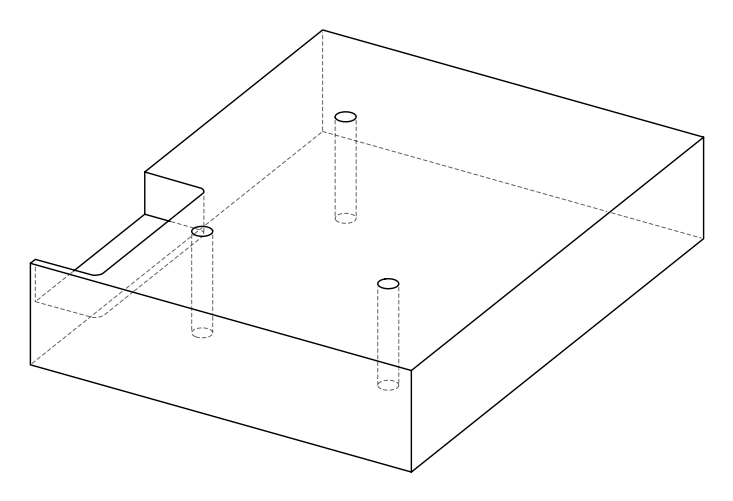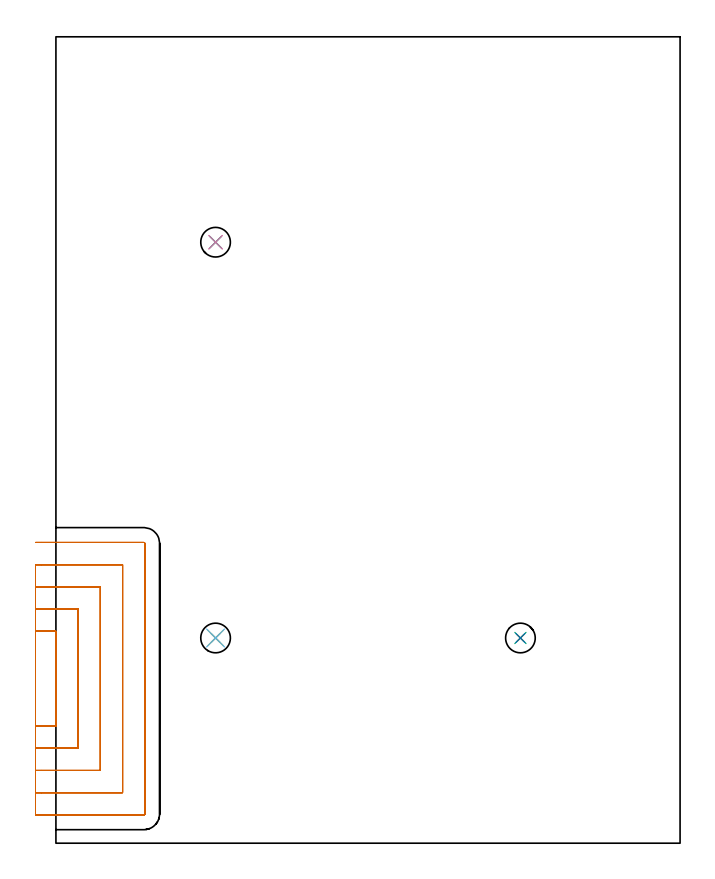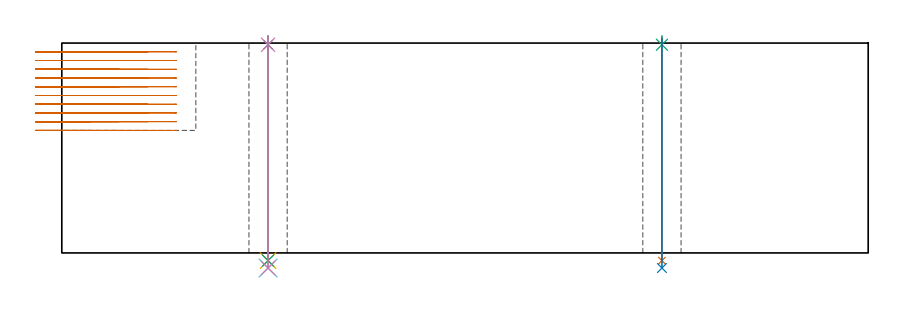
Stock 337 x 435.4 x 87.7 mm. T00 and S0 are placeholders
(PLAN: 10 operations, 7 tool changes, 35.8 min)
(1 MILL_SLOT | SLOT_PARTIAL_RECTANGULAR | NXT0201_012 | Follow Part, ap 4, ae 75% | 33.45 min | 332299 mm3)
(2 SPOT_DRILL | STEP1HOLE | NXT0321_9005460120000 | 0.03 min | 26 mm3)
(3 SPOT_DRILL_1 | STEP1HOLE_1 | NXT0321_9005460120000 | 0.03 min | 3 mm3)
(4 SPOT_DRILL_2 | STEP1HOLE_2 | NXT0321_9005460120000 | 0.03 min | 18 mm3)
(5 DRILL_THROUGH_HOLE_INTO_CENTER | STEP1HOLE | NXT0301_065 | 0.37 min | 6032 mm3)
(6 DRILL_TO_ENLARGE_THROUGH_HOLE | STEP1HOLE | UGT0301_006 | 0.39 min | 11559 mm3)
(7 DRILL_THROUGH_HOLE_INTO_CENTER_1 | STEP1HOLE_1 | NXT0301_065 | 0.37 min | 6008 mm3)
(8 DRILL_TO_ENLARGE_THROUGH_HOLE_1 | STEP1HOLE_1 | UGT0301_006 | 0.39 min | 11569 mm3)
(9 DRILL_THROUGH_HOLE_INTO_CENTER_2 | STEP1HOLE_2 | NXT0301_065 | 0.37 min | 6029 mm3)
(10 DRILL_TO_ENLARGE_THROUGH_HOLE_2 | STEP1HOLE_2 | UGT0301_006 | 0.39 min | 11564 mm3)
(TOOL NXT0201_012 | ENDMILL 16mm [2P460-1600-NA 1630] | D16 FL38 Z6)
(TOOL NXT0321_9005460120000 | NC Spot Drill, 142deg, 12mm, Carbide, Uncoated | D12 PA142 FL30 Z2)
(TOOL NXT0301_065 | Carbide Drill 9.4mm [860.1-0940-075A1-MM 2214] | D9.4 PA140 FL98 Z2)
(TOOL UGT0301_006 | Twist Drill 16 mm | D16 PA118 FL120 Z2)
(OP 1 MILL_SLOT)
G17 G21 G94 G90
T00 M6
G54
G17 G0 G90 X-11. Y63.3 S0 M3
G43 Z97.7 H1
Z84.05
G94 G1 X-8. F250.
X0. F500.
Y114.4
X-8.
X-11. F250.
Y51.3
X-8.
X12. F500.
Y126.4
X-8.
X-11. F250.
Y39.3
X-8.
X24. F500.
Y138.4
X-8.
X-11. F250.
Y27.3
X-8.
X36. F500.
Y150.4
X-8.
X-11. F250.
Y15.3
X-8.
X47.4 F500.
G3 X48. Y15.9 R0.6
G1 Y161.8
G3 X47.4 Y162.4 R0.6
G1 X-8.
X-11. F250.
G0 Y63.3 Z80.4
G1 X-8.
X0. F500.
Y114.4
X-8.
X-11. F250.
Y51.3
X-8.
X12. F500.
Y126.4
X-8.
X-11. F250.
Y39.3
X-8.
X24. F500.
Y138.4
X-8.
X-11. F250.
Y27.3
X-8.
X36. F500.
Y150.4
X-8.
X-11. F250.
Y15.3
X-8.
X47.4 F500.
G3 X48. Y15.9 R0.6
G1 Y161.8
G3 X47.4 Y162.4 R0.6
G1 X-8.
X-11. F250.
G0 Y63.3 Z76.75
G1 X-8.
X0. F500.
Y114.4
X-8.
X-11. F250.
Y51.3
X-8.
X12. F500.
Y126.4
X-8.
X-11. F250.
Y39.3
X-8.
X24. F500.
Y138.4
X-8.
X-11. F250.
Y27.3
X-8.
X36. F500.
Y150.4
X-8.
X-11. F250.
Y15.3
X-8.
X47.4 F500.
G3 X48. Y15.9 R0.6
G1 Y161.8
G3 X47.4 Y162.4 R0.6
G1 X-8.
X-11. F250.
G0 Y63.3 Z73.1
G1 X-8.
X0. F500.
Y114.4
X-8.
X-11. F250.
Y51.3
X-8.
X12. F500.
Y126.4
X-8.
X-11. F250.
Y39.3
X-8.
X24. F500.
Y138.4
X-8.
X-11. F250.
Y27.3
X-8.
X36. F500.
Y150.4
X-8.
X-11. F250.
Y15.3
X-8.
X47.4 F500.
G3 X48. Y15.9 R0.6
G1 Y161.8
G3 X47.4 Y162.4 R0.6
G1 X-8.
X-11. F250.
G0 Y63.3 Z69.45
G1 X-8.
X0. F500.
Y114.4
X-8.
X-11. F250.
Y51.3
X-8.
X12. F500.
Y126.4
X-8.
X-11. F250.
Y39.3
X-8.
X24. F500.
Y138.4
X-8.
X-11. F250.
Y27.3
X-8.
X36. F500.
Y150.4
X-8.
X-11. F250.
Y15.3
X-8.
X47.4 F500.
G3 X48. Y15.9 R0.6
G1 Y161.8
G3 X47.4 Y162.4 R0.6
G1 X-8.
X-11. F250.
G0 Y63.3 Z65.8
G1 X-8.
X0. F500.
Y114.4
X-8.
X-11. F250.
Y51.3
X-8.
X12. F500.
Y126.4
X-8.
X-11. F250.
Y39.3
X-8.
X24. F500.
Y138.4
X-8.
X-11. F250.
Y27.3
X-8.
X36. F500.
Y150.4
X-8.
X-11. F250.
Y15.3
X-8.
X47.4 F500.
G3 X48. Y15.9 R0.6
G1 Y161.8
G3 X47.4 Y162.4 R0.6
G1 X-8.
X-11. F250.
G0 Y63.3 Z62.15
G1 X-8.
X0. F500.
Y114.4
X-8.
X-11. F250.
Y51.3
X-8.
X12. F500.
Y126.4
X-8.
X-11. F250.
Y39.3
X-8.
X24. F500.
Y138.4
X-8.
X-11. F250.
Y27.3
X-8.
X36. F500.
Y150.4
X-8.
X-11. F250.
Y15.3
X-8.
X47.4 F500.
G3 X48. Y15.9 R0.6
G1 Y161.8
G3 X47.4 Y162.4 R0.6
G1 X-8.
X-11. F250.
G0 Y63.3 Z58.5
G1 X-8.
X0. F500.
Y114.4
X-8.
X-11. F250.
Y51.3
X-8.
X12. F500.
Y126.4
X-8.
X-11. F250.
Y39.3
X-8.
X24. F500.
Y138.4
X-8.
X-11. F250.
Y27.3
X-8.
X36. F500.
Y150.4
X-8.
X-11. F250.
Y15.3
X-8.
X47.4 F500.
G3 X48. Y15.9 R0.6
G1 Y161.8
G3 X47.4 Y162.4 R0.6
G1 X-8.
X-11. F250.
G0 Y63.3 Z54.85
G1 X-8.
X0. F500.
Y114.4
X-8.
X-11. F250.
Y51.3
X-8.
X12. F500.
Y126.4
X-8.
X-11. F250.
Y39.3
X-8.
X24. F500.
Y138.4
X-8.
X-11. F250.
Y27.3
X-8.
X36. F500.
Y150.4
X-8.
X-11. F250.
Y15.3
X-8.
X47.4 F500.
G3 X48. Y15.9 R0.6
G1 Y161.8
G3 X47.4 Y162.4 R0.6
G1 X-8.
X-11. F250.
G0 Y63.3 Z51.2
G1 X-8.
X0. F500.
Y114.4
X-8.
X-11. F250.
Y51.3
X-8.
X12. F500.
Y126.4
X-8.
X-11. F250.
Y39.3
X-8.
X24. F500.
Y138.4
X-8.
X-11. F250.
Y27.3
X-8.
X36. F500.
Y150.4
X-8.
X-11. F250.
Y15.3
X-8.
X47.4 F500.
G3 X48. Y15.9 R0.6
G1 Y161.8
G3 X47.4 Y162.4 R0.6
G1 X-8.
X-11. F250.
G0 Z97.7
M5
M2
(OP 2 SPOT_DRILL)
G17 G21 G94 G90
T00 M6
G54
G17 G0 G90 X86.2 Y110.8 S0 M3
G43 Z97.7 H0
G94 G81 G98 Z87.011 F250. R90.7
G80
M5
M2
(OP 3 SPOT_DRILL_1)
G17 G21 G94 G90
T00 M6
G54
G17 G0 G90 X250.8 Y110.8 S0 M3
G43 Z97.7 H0
G94 G81 G98 Z87.011 F250. R90.7
G80
M5
M2
(OP 4 SPOT_DRILL_2)
G17 G21 G94 G90
T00 M6
G54
G17 G0 G90 X86.2 Y324.5 S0 M3
G43 Z97.7 H0
G94 G81 G98 Z87.011 F250. R90.7
G80
M5
M2
(OP 5 DRILL_THROUGH_HOLE_INTO_CENTER)
G17 G21 G94 G90
T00 M6
G54
G17 G0 G90 X86.2 Y110.8 S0 M3
G43 Z97.7 H1
G94 G73 G98 Z-3.211 F250. Q9.091 R89.7
G80
M5
M2
(OP 6 DRILL_TO_ENLARGE_THROUGH_HOLE)
G17 G21 G94 G90
T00 M6
G54
G17 G0 G90 X86.2 Y110.8 S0 M3
G43 Z97.7 H0
G94 G73 G98 Z-6.307 F250. Q15.668 R89.7
G80
M5
M2
(OP 7 DRILL_THROUGH_HOLE_INTO_CENTER_1)
G17 G21 G94 G90
T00 M6
G54
G17 G0 G90 X250.8 Y110.8 S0 M3
G43 Z97.7 H1
G94 G73 G98 Z-3.211 F250. Q9.091 R89.7
G80
M5
M2
(OP 8 DRILL_TO_ENLARGE_THROUGH_HOLE_1)
G17 G21 G94 G90
T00 M6
G54
G17 G0 G90 X250.8 Y110.8 S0 M3
G43 Z97.7 H0
G94 G73 G98 Z-6.307 F250. Q15.668 R89.7
G80
M5
M2
(OP 9 DRILL_THROUGH_HOLE_INTO_CENTER_2)
G17 G21 G94 G90
T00 M6
G54
G17 G0 G90 X86.2 Y324.5 S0 M3
G43 Z97.7 H1
G94 G73 G98 Z-3.211 F250. Q9.091 R89.7
G80
M5
M2
(OP 10 DRILL_TO_ENLARGE_THROUGH_HOLE_2)
G17 G21 G94 G90
T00 M6
G54
G17 G0 G90 X86.2 Y324.5 S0 M3
G43 Z97.7 H0
G94 G73 G98 Z-6.307 F250. Q15.668 R89.7
G80
M5
M2
